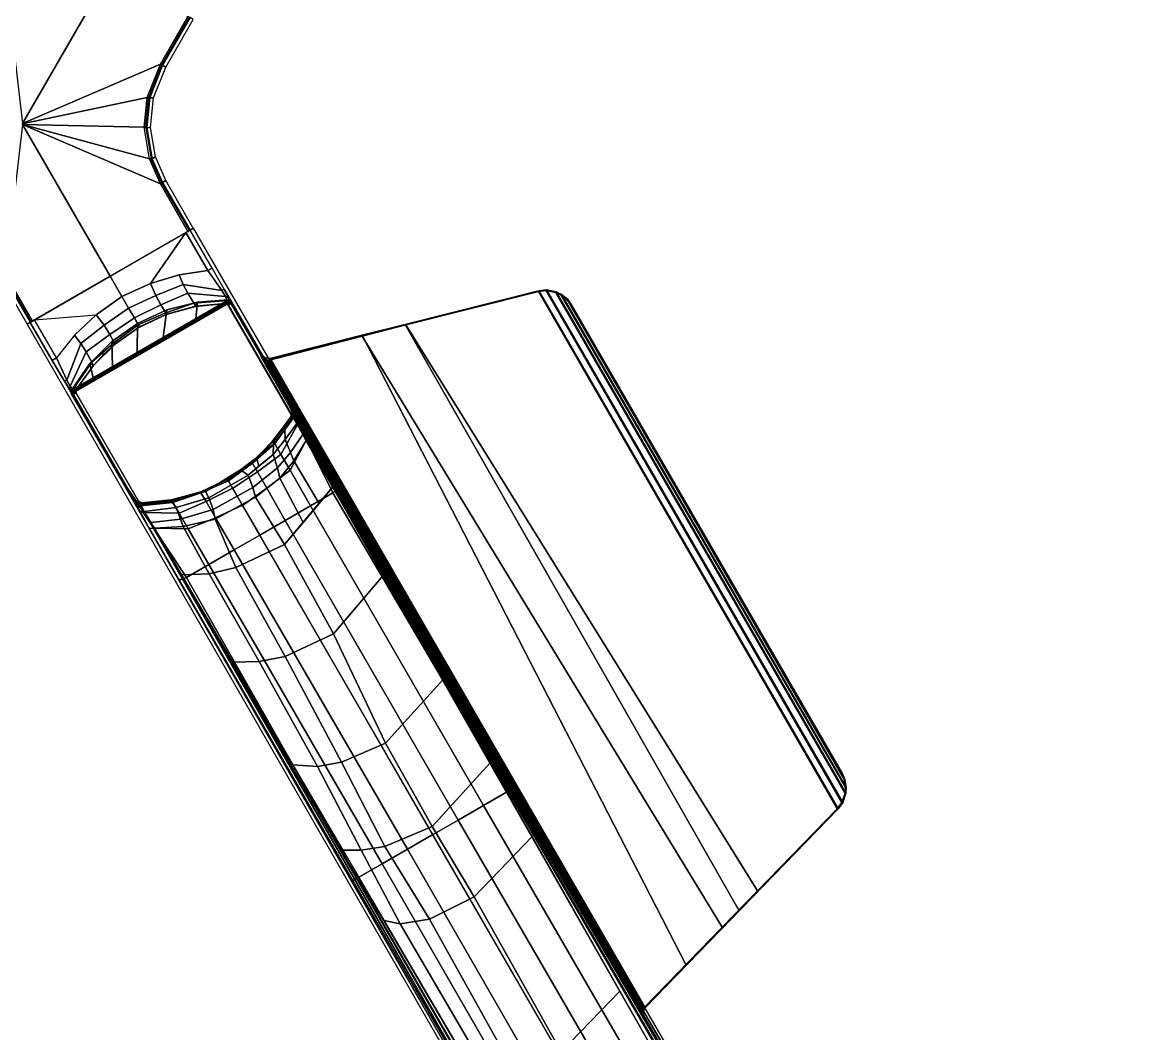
# Model space of a CAD drawing. Header units: feet. Extents: x 1888 to 2477, y 2252 to 2616.
# Drawn here: x 2186.4 to 2195.45, y 2323.09 to 2331.21 of the extents above; entities that cross this region are included whole.
import ezdxf

# ---------------------------------------------------------------- set-up
doc = ezdxf.new("R2010")
doc.units = ezdxf.units.FT
doc.layers.add('TABLE-BASE', color=6, linetype='Continuous')
doc.layers.add('TABLE-TOPVEN', color=6, linetype='Continuous')

# ---------------------------------------------------------------- blocks, each defined once
blk = doc.blocks.new('table')
at = {"layer": 'TABLE-BASE'}
for p, q in [((-3.7026, 9.5598, 25.958), (-3.699, 9.5501, 25.958)), ((-3.699, 9.5393, 25.958), (-3.7025, 9.5254, 25.958)), ((-3.699, 9.5501, 25.958), (-3.699, 9.5393, 25.958))]:
    blk.add_line(p, q, dxfattribs=at)
for points in [[(-5.9986, 12.0245, 4.0515), (-5.251, 13.3195, 4.0515), (-5.9133, 13.7019, 3.9329), (-6.1478, 13.2956, 3.9329)], [(-5.9986, 12.0245, 4.0515), (-4.8232, 12.5309, 3.9329), (-4.5886, 12.9371, 3.9329), (-5.251, 13.3195, 4.0515)], [(-4.8232, 12.5309, 3.9329), (-4.8121, 12.5243, 3.9238), (-4.5774, 12.9306, 3.9225), (-4.5886, 12.9371, 3.9329)], [(-4.8121, 12.5243, 3.9238), (-4.8052, 12.5201, 3.9054), (-4.5705, 12.9266, 3.9054), (-4.5774, 12.9306, 3.9225)], [(-4.8052, 12.5201, 3.9054), (-4.7775, 12.5041, 2.988), (-4.5428, 12.9106, 2.988), (-4.5705, 12.9266, 3.9054)], [(-4.9364, 12.2458, 3.9302), (-4.8233, 12.531, 3.9329), (-5.9986, 12.0245, 4.0515), (-6.001, 12.0205, 4.0515)], [(-4.9364, 12.2458, 3.9302), (-4.9218, 12.2421, 3.9212), (-4.8105, 12.5235, 3.9225), (-4.8233, 12.531, 3.9329)], [(-4.9218, 12.2421, 3.9212), (-4.9141, 12.2422, 3.9021), (-4.8053, 12.5203, 3.9054), (-4.8105, 12.5235, 3.9225)], [(-4.9141, 12.2422, 3.9021), (-4.8815, 12.2414, 2.988), (-4.7775, 12.5042, 2.988), (-4.8053, 12.5203, 3.9054)], [(-5.9986, 12.0164, 4.0515), (-4.9615, 11.9931, 3.9287), (-4.9364, 12.2458, 3.9302), (-6.001, 12.0205, 4.0515)], [(-4.9615, 11.9931, 3.9287), (-4.9472, 11.9881, 3.9114), (-4.9218, 12.2421, 3.9212), (-4.9364, 12.2458, 3.9302)], [(-4.9472, 11.9881, 3.9114), (-4.9383, 11.9862, 3.9006), (-4.9141, 12.2422, 3.9021), (-4.9218, 12.2421, 3.9212)], [(-4.9383, 11.9862, 3.9006), (-4.9065, 11.9885, 2.988), (-4.8815, 12.2414, 2.988), (-4.9141, 12.2422, 3.9021)], [(-5.9986, 12.0164, 4.0515), (-6.1478, 10.7453, 3.9329), (-5.9133, 10.339, 3.9329), (-5.251, 10.7214, 4.0515)], [(-5.9986, 12.0164, 4.0515), (-4.8231, 11.5102, 3.9329), (-4.9169, 11.7228, 3.9311), (-5.9986, 12.0164, 4.0515)], [(-4.9169, 11.7228, 3.9311), (-4.9169, 11.7228, 3.9311), (-4.9615, 11.9931, 3.9287), (-5.9986, 12.0164, 4.0515)], [(-5.9986, 12.0164, 4.0515), (-5.251, 10.7214, 4.0515), (-4.5886, 11.1038, 3.9329), (-4.8232, 11.51, 3.9329)], [(-4.9028, 11.7214, 3.9225), (-4.8932, 11.7216, 3.9033), (-4.9383, 11.9862, 3.9006), (-4.9472, 11.9881, 3.9114)], [(-4.8932, 11.7216, 3.9033), (-4.8653, 11.7396, 2.988), (-4.9065, 11.9885, 2.988), (-4.9383, 11.9862, 3.9006)], [(-4.8231, 11.5102, 3.9329), (-4.812, 11.5168, 3.9238), (-4.9028, 11.7214, 3.9225), (-4.9169, 11.7228, 3.9311)], [(-4.812, 11.5168, 3.9238), (-4.8051, 11.521, 3.9054), (-4.8932, 11.7216, 3.9033), (-4.9028, 11.7214, 3.9225)], [(-4.8051, 11.521, 3.9054), (-4.7774, 11.537, 2.988), (-4.8653, 11.7396, 2.988), (-4.8932, 11.7216, 3.9033)], [(-4.5758, 11.1112, 3.9225), (-4.5705, 11.1143, 3.9054), (-4.8052, 11.5208, 3.9054), (-4.8104, 11.5176, 3.9225)], [(-4.5705, 11.1143, 3.9054), (-4.5428, 11.1303, 2.988), (-4.7775, 11.5368, 2.988), (-4.8052, 11.5208, 3.9054)], [(-4.5886, 11.1038, 3.9329), (-4.5758, 11.1112, 3.9225), (-4.8104, 11.5176, 3.9225), (-4.8232, 11.51, 3.9329)], [(-5.9314, 10.3286, 3.9054), (-5.9592, 10.3125, 2.988), (-4.5428, 11.1303, 2.988), (-4.5705, 11.1143, 3.9054)], [(-5.9245, 10.3325, 3.9225), (-5.9314, 10.3286, 3.9054), (-4.5705, 11.1143, 3.9054), (-4.5758, 11.1112, 3.9225)], [(-5.9133, 10.339, 3.9329), (-5.9245, 10.3325, 3.9225), (-4.5758, 11.1112, 3.9225), (-4.5886, 11.1038, 3.9329)], [(-5.251, 10.7214, 4.0515), (-5.2661, 10.7127, 3.9329), (-4.5886, 11.1038, 3.9329), (-5.251, 10.7214, 4.0515)], [(-4.9068, 10.6594, 4.022), (-4.6067, 11.0934, 3.9392), (-5.251, 10.7214, 3.9326), (-5.1505, 10.5475, 4.0395)], [(-4.9068, 10.6594, 4.022), (-4.6642, 10.7337, 3.9902), (-4.4196, 10.7694, 3.9391), (-4.6067, 11.0934, 3.9392)], [(-4.4196, 10.7694, 3.9391), (-4.3817, 10.7912, 3.8821), (-4.5688, 11.1153, 3.8821), (-4.6067, 11.0934, 3.9392)], [(-4.2995, 10.5986, 3.999), (-4.4196, 10.7694, 3.9391), (-4.6642, 10.7337, 3.9902), (-4.6303, 10.6508, 4.0744)], [(-4.2806, 10.6114, 3.9476), (-4.3817, 10.7912, 3.8821), (-4.4196, 10.7694, 3.9391), (-4.2995, 10.5986, 3.999)], [(-6.1662, 10.7351, 3.9054), (-6.1939, 10.7191, 2.988), (-5.9592, 10.3125, 2.988), (-5.9314, 10.3286, 3.9054)], [(-6.1591, 10.7389, 3.9238), (-6.1662, 10.7351, 3.9054), (-5.9314, 10.3286, 3.9054), (-5.9245, 10.3325, 3.9225)], [(-6.1478, 10.7453, 3.9329), (-6.1591, 10.7389, 3.9238), (-5.9245, 10.3325, 3.9225), (-5.9133, 10.339, 3.9329)], [(-5.8144, 10.3961, 3.9506), (-5.9133, 10.339, 3.9329), (-5.2661, 10.7127, 3.9329), (-5.251, 10.7214, 4.0515)], [(-5.8952, 10.3495, 3.9392), (-5.3694, 10.3923, 4.022), (-5.1505, 10.5475, 4.0395), (-5.251, 10.7214, 3.9326)], [(-5.0939, 10.4494, 4.1169), (-4.8632, 10.5566, 4.1015), (-4.9068, 10.6594, 4.022), (-5.1505, 10.5475, 4.0395)], [(-4.6303, 10.6508, 4.0744), (-4.6642, 10.7337, 3.9902), (-4.9068, 10.6594, 4.022), (-4.8632, 10.5566, 4.1015)], [(-4.5889, 10.5768, 4.1825), (-4.6303, 10.6508, 4.0744), (-4.8632, 10.5566, 4.1015), (-4.8183, 10.4768, 4.2037)], [(-4.5375, 10.4907, 4.3203), (-4.5889, 10.5768, 4.1825), (-4.8183, 10.4768, 4.2037), (-4.7778, 10.4095, 4.3331)], [(-4.2683, 10.5476, 4.0852), (-4.2995, 10.5986, 3.999), (-4.6303, 10.6508, 4.0744), (-4.5889, 10.5768, 4.1825)], [(-4.254, 10.5147, 4.2437), (-4.2683, 10.5476, 4.0852), (-4.5889, 10.5768, 4.1825), (-4.5375, 10.4907, 4.3203)], [(-4.2414, 10.5344, 4.0784), (-4.2806, 10.6114, 3.9476), (-4.2995, 10.5986, 3.999), (-4.2683, 10.5476, 4.0852)], [(-4.2414, 10.5344, 4.0784), (-3.6441, 9.5023, 4.0428), (-3.5552, 9.3573, 3.9158), (-4.2806, 10.6114, 3.9476)], [(0.1119, 5.3098, 27.324), (0.9545, 6.1779, 27.324), (-1.5971, 10.5974, 27.324), (-2.7369, 10.3102, 27.324)], [(-2.7369, 10.3102, 27.324), (-1.5971, 10.5974, 27.324), (-1.5997, 10.5914, 27.0268), (-2.7291, 10.3068, 27.0268)], [(-1.5997, 10.5914, 27.0268), (0.948, 6.1787, 27.0268), (0.2691, 5.4796, 27.0137), (-2.7291, 10.3068, 27.0268)], [(-1.5971, 10.5974, 27.324), (-1.5307, 10.6049, 27.324), (-1.5332, 10.599, 27.0268), (-1.5997, 10.5914, 27.0268)], [(-1.5997, 10.5914, 27.0268), (-1.5332, 10.599, 27.0268), (0.9877, 6.2325, 27.0268), (0.948, 6.1787, 27.0268)], [(0.9942, 6.2317, 27.324), (-1.5307, 10.6049, 27.324), (-1.5971, 10.5974, 27.324), (0.9545, 6.1779, 27.324)], [(-1.5307, 10.6049, 27.324), (-1.448, 10.589, 27.324), (-1.4505, 10.583, 27.0268), (-1.5332, 10.599, 27.0268)], [(-1.4505, 10.583, 27.0268), (1.0153, 6.3121, 27.0268), (0.9877, 6.2325, 27.0268), (-1.5332, 10.599, 27.0268)], [(0.9942, 6.2317, 27.324), (1.0217, 6.3113, 27.324), (-1.448, 10.589, 27.324), (-1.5307, 10.6049, 27.324)], [(-1.448, 10.589, 27.324), (-1.4028, 10.5665, 27.324), (-1.4053, 10.5605, 27.0268), (-1.4505, 10.583, 27.0268)], [(-1.4505, 10.583, 27.0268), (-1.4053, 10.5605, 27.0268), (1.0184, 6.3625, 27.0268), (1.0153, 6.3121, 27.0268)], [(1.0249, 6.3617, 27.324), (-1.4028, 10.5665, 27.324), (-1.448, 10.589, 27.324), (1.0217, 6.3113, 27.324)], [(-1.4028, 10.5665, 27.324), (-1.3506, 10.5227, 27.324), (-1.3532, 10.5167, 27.0268), (-1.4053, 10.5605, 27.0268)], [(-1.3532, 10.5167, 27.0268), (1.0065, 6.4296, 27.0268), (1.0184, 6.3625, 27.0268), (-1.4053, 10.5605, 27.0268)], [(1.0249, 6.3617, 27.324), (1.013, 6.4288, 27.324), (-1.3506, 10.5227, 27.324), (-1.4028, 10.5665, 27.324)], [(-5.5837, 9.7359, 27.3241), (-4.2328, 10.5158, 27.324), (-4.2456, 10.5189, 27.324), (-5.58, 9.7485, 27.324)], [(-5.5829, 9.7265, 27.3241), (-4.2252, 10.5104, 27.324), (-4.2328, 10.5158, 27.324), (-5.5837, 9.7359, 27.3241)], [(-4.2201, 10.5039, 27.324), (-4.2252, 10.5104, 27.324), (-5.5829, 9.7265, 27.3241), (-5.5798, 9.7189, 27.3241)], [(-0.1795, 3.5053, 27.324), (-4.2201, 10.5039, 27.3241), (-5.5798, 9.7189, 27.3241), (-1.5391, 2.7203, 27.324)], [(-5.1505, 10.5475, 4.0395), (-5.3694, 10.3923, 4.022), (-5.3021, 10.3032, 4.1015), (-5.0939, 10.4494, 4.1169)], [(-5.0452, 10.3651, 4.2161), (-4.8183, 10.4768, 4.2037), (-4.8632, 10.5566, 4.1015), (-5.0939, 10.4494, 4.1169)], [(-5.0123, 10.308, 4.3405), (-4.7778, 10.4095, 4.3331), (-4.8183, 10.4768, 4.2037), (-5.0452, 10.3651, 4.2161)], [(-4.5055, 10.5004, 27.324), (-4.7686, 10.4335, 27.324), (-4.7995, 10.1991, 27.324), (-4.5207, 10.3601, 27.324)], [(-4.5206, 10.4645, 4.988), (-4.5375, 10.4907, 4.3203), (-4.7778, 10.4095, 4.3331), (-4.7673, 10.3975, 4.988)], [(-4.5055, 10.5004, 27.324), (-4.525, 10.4637, 25.294), (-4.7741, 10.3949, 25.294), (-4.7686, 10.4335, 27.324)], [(-4.525, 10.4637, 25.294), (-4.5203, 10.4647, 4.988), (-4.7669, 10.3977, 4.988), (-4.7741, 10.3949, 25.294)], [(-4.2694, 10.4887, 4.988), (-4.254, 10.5147, 4.2437), (-4.5375, 10.4907, 4.3203), (-4.5206, 10.4645, 4.988)], [(-4.2456, 10.5189, 27.324), (-4.2694, 10.4887, 25.294), (-4.525, 10.4637, 25.294), (-4.5055, 10.5004, 27.324)], [(-4.2694, 10.4887, 25.294), (-4.269, 10.4889, 4.988), (-4.5203, 10.4647, 4.988), (-4.525, 10.4637, 25.294)], [(-4.2456, 10.5189, 27.324), (-4.5055, 10.5004, 27.324), (-4.5207, 10.3601, 27.324), (-4.2456, 10.5189, 27.324)], [(-4.2328, 10.5158, 27.324), (-4.2592, 10.487, 25.294), (-4.2694, 10.4887, 25.294), (-4.2456, 10.5189, 27.324)], [(-4.2431, 10.4737, 4.988), (-4.228, 10.4997, 4.2437), (-4.254, 10.5147, 4.2437), (-4.2694, 10.4887, 4.988)], [(-4.2694, 10.4887, 25.294), (-4.2592, 10.487, 25.294), (-4.2538, 10.485, 4.988), (-4.269, 10.4889, 4.988)], [(-4.254, 10.5147, 4.2437), (-4.228, 10.4997, 4.2437), (-4.2414, 10.5344, 4.0784), (-4.2683, 10.5476, 4.0852)], [(-4.2252, 10.5104, 27.324), (-4.246, 10.4778, 25.294), (-4.2592, 10.487, 25.294), (-4.2328, 10.5158, 27.324)], [(-4.2592, 10.487, 25.294), (-4.246, 10.4778, 25.294), (-4.2458, 10.4784, 4.988), (-4.2538, 10.485, 4.988)], [(-4.2458, 10.4784, 4.988), (-3.709, 9.5488, 4.988), (-3.7071, 9.5382, 4.988), (-4.2538, 10.485, 4.988)], [(-4.2201, 10.5039, 27.324), (-4.2431, 10.4737, 25.294), (-4.246, 10.4778, 25.294), (-4.2252, 10.5104, 27.324)], [(-4.246, 10.4778, 25.294), (-4.2431, 10.4737, 25.294), (-4.2427, 10.4739, 4.988), (-4.2458, 10.4784, 4.988)], [(-3.709, 9.5488, 4.988), (-4.2458, 10.4784, 4.988), (-4.2427, 10.4739, 4.988), (-3.7111, 9.5532, 4.988)], [(-4.2431, 10.4737, 4.988), (-3.7115, 9.5531, 4.988), (-3.6814, 9.553, 4.2437), (-4.228, 10.4997, 4.2437)], [(-4.2431, 10.4737, 25.294), (-3.7115, 9.5529, 25.294), (-3.7111, 9.5532, 4.988), (-4.2427, 10.4739, 4.988)], [(-3.6814, 9.553, 4.2437), (-3.6441, 9.5023, 4.0428), (-4.2414, 10.5344, 4.0784), (-4.228, 10.4997, 4.2437)], [(-1.3506, 10.5227, 27.324), (-1.3196, 10.48, 27.324), (-1.3221, 10.474, 27.0268), (-1.3532, 10.5167, 27.0268)], [(-1.3532, 10.5167, 27.0268), (-1.3221, 10.474, 27.0268), (0.9851, 6.4778, 27.0268), (1.0065, 6.4296, 27.0268)], [(0.9916, 6.477, 27.324), (-1.3196, 10.48, 27.324), (-1.3506, 10.5227, 27.324), (1.013, 6.4288, 27.324)], [(-1.3196, 10.48, 27.324), (0.9916, 6.477, 27.324), (0.9851, 6.4778, 27.0268), (-1.3221, 10.474, 27.0268)], [(-5.8952, 10.3495, 3.9392), (-5.3694, 10.3923, 4.022), (-5.555, 10.2194, 3.9902), (-5.7082, 10.0254, 3.9391)], [(-5.3021, 10.3032, 4.1015), (-5.3694, 10.3923, 4.022), (-5.555, 10.2194, 3.9902), (-5.5001, 10.1486, 4.0744)], [(-5.0939, 10.4494, 4.1169), (-5.3021, 10.3032, 4.1015), (-5.2555, 10.2244, 4.2037), (-5.0452, 10.3651, 4.2161)], [(-4.7686, 10.4335, 27.324), (-5.0183, 10.3187, 27.324), (-5.0204, 10.0716, 27.324), (-4.7995, 10.1991, 27.324)], [(-4.7686, 10.4335, 27.324), (-4.7741, 10.3949, 25.294), (-5.0017, 10.2879, 25.294), (-5.0183, 10.3187, 27.324)], [(-5.0009, 10.2883, 4.988), (-4.7673, 10.3975, 4.988), (-4.7778, 10.4095, 4.3331), (-5.0123, 10.308, 4.3405)], [(-4.7669, 10.3977, 4.988), (-5.0006, 10.2885, 4.988), (-5.0017, 10.2879, 25.294), (-4.7741, 10.3949, 25.294)], [(-5.8952, 10.3495, 3.9392), (-5.9331, 10.3276, 3.8821), (-5.746, 10.0035, 3.8821), (-5.7082, 10.0254, 3.9391)], [(-5.2555, 10.2244, 4.2037), (-5.3021, 10.3032, 4.1015), (-5.5001, 10.1486, 4.0744), (-5.4568, 10.0757, 4.1825)], [(-5.0452, 10.3651, 4.2161), (-5.2555, 10.2244, 4.2037), (-5.2174, 10.1557, 4.3331), (-5.0123, 10.308, 4.3405)], [(-5.0183, 10.3187, 27.324), (-5.2366, 10.1655, 27.324), (-5.2308, 9.9501, 27.324), (-5.0204, 10.0716, 27.324)], [(-5.0183, 10.3187, 27.324), (-5.0017, 10.2879, 25.294), (-5.217, 10.137, 25.294), (-5.2366, 10.1655, 27.324)], [(-5.0123, 10.308, 4.3405), (-5.2174, 10.1557, 4.3331), (-5.2123, 10.1405, 4.988), (-5.0009, 10.2883, 4.988)], [(-5.2068, 10.1451, 25.294), (-5.0002, 10.2887, 25.294), (-5.0006, 10.2885, 4.988), (-5.2119, 10.1407, 4.988)], [(-3.1033, 10.2178, 27.324), (-2.7369, 10.3102, 27.324), (-2.7291, 10.3068, 27.0268), (-3.1034, 10.2112, 26.9551)], [(-2.7291, 10.3068, 27.0268), (0.2691, 5.4796, 27.0137), (-0.0334, 5.1681, 27.0079), (-3.1034, 10.2112, 26.9551)], [(-0.34, 4.8443, 27.324), (0.1119, 5.3098, 27.324), (-2.7369, 10.3102, 27.324), (-3.1033, 10.2178, 27.324)], [(-5.5001, 10.1486, 4.0744), (-5.555, 10.2194, 3.9902), (-5.7082, 10.0254, 3.9391), (-5.6204, 9.8361, 3.999)], [(-5.2174, 10.1557, 4.3331), (-5.2555, 10.2244, 4.2037), (-5.4568, 10.0757, 4.1825), (-5.4079, 9.9882, 4.3203)], [(-3.8883, 10.02, 27.324), (-3.1033, 10.2178, 27.324), (-3.1034, 10.2112, 26.9551), (-3.8942, 10.006, 26.6301)], [(-3.1034, 10.2112, 26.9551), (-0.0334, 5.1681, 27.0079), (-0.6983, 4.4833, 26.9951), (-3.8942, 10.006, 26.6301)], [(-0.6912, 4.4824, 27.324), (-0.34, 4.8443, 27.324), (-3.1033, 10.2178, 27.324), (-3.8883, 10.02, 27.324)], [(-5.4568, 10.0757, 4.1825), (-5.5001, 10.1486, 4.0744), (-5.6204, 9.8361, 3.999), (-5.5918, 9.7835, 4.0852)], [(-5.2366, 10.1655, 27.324), (-5.4236, 9.977, 27.324), (-5.3956, 9.8549, 27.324), (-5.2308, 9.9501, 27.324)], [(-5.2123, 10.1405, 4.988), (-5.2174, 10.1557, 4.3331), (-5.4079, 9.9882, 4.3203), (-5.3937, 9.9605, 4.988)], [(-5.2068, 10.1451, 25.294), (-5.2119, 10.1407, 4.988), (-5.3933, 9.9607, 4.988), (-5.3909, 9.9638, 25.294)], [(-5.2366, 10.1655, 27.324), (-5.217, 10.137, 25.294), (-5.3057, 10.0562, 25.294), (-5.3391, 10.0622, 27.324)], [(-5.6204, 9.8361, 3.999), (-5.7082, 10.0254, 3.9391), (-5.746, 10.0035, 3.8821), (-5.6409, 9.8261, 3.9476)], [(-5.4079, 9.9882, 4.3203), (-5.4568, 10.0757, 4.1825), (-5.5918, 9.7835, 4.0852), (-5.5704, 9.7546, 4.2437)], [(-5.3937, 9.9605, 4.988), (-5.4079, 9.9882, 4.3203), (-5.5704, 9.7546, 4.2437), (-5.5402, 9.755, 4.988)], [(-5.3391, 10.0622, 27.324), (-5.3057, 10.0562, 25.294), (-5.3947, 9.9603, 25.294), (-5.4236, 9.977, 27.324)], [(-3.9305, 10.0242, 27.324), (-3.9364, 10.0102, 26.6301), (-3.9636, 10.0354, 26.6301), (-3.9577, 10.0493, 27.324)], [(-3.9623, 10.0323, 26.6077), (-3.9636, 10.0354, 26.6301), (-3.9444, 10.0033, 26.6012), (-3.9499, 10.0096, 26.5697)], [(-3.9221, 9.9731, 26.5817), (-3.9251, 9.9708, 26.5718), (-3.9636, 10.0354, 26.6301), (-3.9364, 10.0102, 26.6301)], [(-3.9305, 10.0242, 27.324), (-3.9577, 10.0493, 27.324), (-0.7004, 4.4077, 27.324), (-0.7082, 4.4479, 27.324)], [(-3.9251, 9.9708, 26.5718), (-3.9267, 9.9688, 26.5559), (-3.9499, 10.0096, 26.5697), (-3.9444, 10.0033, 26.6012)], [(-3.9364, 10.0102, 26.6301), (-3.9305, 10.0242, 27.324), (-3.8883, 10.02, 27.324), (-3.8942, 10.006, 26.6301)], [(-3.9221, 9.9731, 26.5817), (-3.9364, 10.0102, 26.6301), (-3.9177, 9.9763, 26.5909)], [(-3.9177, 9.9763, 26.5909), (-3.9364, 10.0102, 26.6301), (-3.9101, 9.9814, 26.6011)], [(-3.9101, 9.9814, 26.6011), (-3.9364, 10.0102, 26.6301), (-3.8947, 9.9911, 26.6125)], [(-3.8866, 9.9959, 26.6155), (-3.8947, 9.9911, 26.6125), (-3.9364, 10.0102, 26.6301), (-3.8942, 10.006, 26.6301)], [(-3.8883, 10.02, 27.324), (-3.9305, 10.0242, 27.324), (-0.7082, 4.4479, 27.324), (-0.6912, 4.4824, 27.324)], [(-3.9101, 9.9814, 26.6011), (-3.8999, 9.9878, 26.6096), (-0.7195, 4.4919, 26.9732), (-0.7297, 4.4855, 26.9647)], [(-3.8999, 9.9878, 26.6096), (-3.8947, 9.9911, 26.6125), (-0.7143, 4.4952, 26.9761), (-0.7195, 4.4919, 26.9732)], [(-3.8947, 9.9911, 26.6125), (-3.8866, 9.9959, 26.6155), (-0.7062, 4.5, 26.9791), (-0.7143, 4.4952, 26.9761)], [(-3.8866, 9.9959, 26.6155), (-3.8942, 10.006, 26.6301), (-0.6983, 4.4833, 26.9951), (-0.7062, 4.5, 26.9791)], [(-5.3956, 9.8549, 27.324), (-5.4236, 9.977, 27.324), (-5.58, 9.7485, 27.324), (-5.3956, 9.8549, 27.324)], [(-5.4236, 9.977, 27.324), (-5.3947, 9.9603, 25.294), (-5.5419, 9.754, 25.294), (-5.58, 9.7485, 27.324)], [(-5.3909, 9.9638, 25.294), (-5.3933, 9.9607, 4.988), (-5.5399, 9.7552, 4.988), (-5.5403, 9.7549, 25.294)], [(-3.9267, 9.9688, 26.5559), (-3.9251, 9.9708, 26.5718), (-0.7447, 4.4749, 26.9354), (-0.7463, 4.4729, 26.9194)], [(-3.9251, 9.9708, 26.5718), (-3.9221, 9.9731, 26.5817), (-0.7417, 4.4773, 26.9452), (-0.7447, 4.4749, 26.9354)], [(-3.9221, 9.9731, 26.5817), (-3.9177, 9.9763, 26.5909), (-0.7373, 4.4804, 26.9544), (-0.7417, 4.4773, 26.9452)], [(-3.9177, 9.9763, 26.5909), (-3.9101, 9.9814, 26.6011), (-0.7297, 4.4855, 26.9647), (-0.7373, 4.4804, 26.9544)], [(-5.5918, 9.7835, 4.0852), (-5.6204, 9.8361, 3.999), (-5.6409, 9.8261, 3.9476), (-5.5938, 9.7536, 4.0784)], [(-5.6409, 9.8261, 3.9476), (-4.9175, 8.5708, 3.9158), (-4.9987, 8.7203, 4.0428), (-5.5938, 9.7536, 4.0784)], [(-0.1914, 3.5149, 27.008), (-3.6412, 9.4441, 26.5054), (-3.8091, 9.792, 27.324), (-0.1795, 3.5053, 27.324)], [(-5.5918, 9.7835, 4.0852), (-5.5938, 9.7536, 4.0784), (-5.5704, 9.7246, 4.2437), (-5.5704, 9.7546, 4.2437)], [(-5.5704, 9.7246, 4.2437), (-5.5938, 9.7536, 4.0784), (-4.9987, 8.7203, 4.0428), (-5.0239, 8.778, 4.2437)], [(-5.58, 9.7485, 27.324), (-5.5419, 9.754, 25.294), (-5.5457, 9.7438, 25.294), (-5.5837, 9.7359, 27.3241)], [(-5.5837, 9.7359, 27.3241), (-5.5457, 9.7438, 25.294), (-5.5457, 9.7337, 25.294), (-5.5829, 9.7265, 27.3241)], [(-5.5829, 9.7265, 27.3241), (-5.5457, 9.7337, 25.294), (-5.5421, 9.7237, 25.294), (-5.5798, 9.7189, 27.3241)], [(-5.5402, 9.755, 4.988), (-5.5704, 9.7546, 4.2437), (-5.5704, 9.7246, 4.2437), (-5.5404, 9.7247, 4.988)], [(-5.5704, 9.7246, 4.2437), (-5.0239, 8.778, 4.2437), (-5.0088, 8.8039, 4.988), (-5.5404, 9.7247, 4.988)], [(-5.5399, 9.7552, 4.988), (-5.5441, 9.74, 4.988), (-5.544, 9.7452, 25.294), (-5.5403, 9.7549, 25.294)], [(-5.5441, 9.74, 4.988), (-5.5424, 9.7298, 4.988), (-5.5426, 9.7292, 25.294), (-5.544, 9.7452, 25.294)], [(-5.5424, 9.7298, 4.988), (-5.5401, 9.7249, 4.988), (-5.5405, 9.7246, 25.294), (-5.5426, 9.7292, 25.294)], [(-5.5401, 9.7249, 4.988), (-5.0085, 8.8041, 4.988), (-5.0089, 8.8039, 25.294), (-5.5405, 9.7246, 25.294)], [(-3.7025, 9.5254, 25.958), (-3.8554, 9.3181, 25.8546), (-3.8693, 9.3122, 25.5989), (-3.7066, 9.5242, 25.663)], [(-3.7066, 9.5242, 25.663), (-3.8693, 9.3122, 25.5989), (-3.8611, 9.3138, 25.294), (-3.7117, 9.5226, 25.294)], [(-3.8611, 9.3138, 25.294), (-3.8578, 9.3174, 4.988), (-3.7112, 9.5229, 4.988), (-3.7117, 9.5226, 25.294)], [(-3.8582, 9.3172, 4.988), (-3.8463, 9.2952, 4.3893), (-3.6815, 9.523, 4.2437), (-3.7116, 9.5227, 4.988)], [(-3.8463, 9.2952, 4.3893), (-3.7951, 9.2019, 4.1825), (-3.646, 9.4701, 4.064), (-3.6815, 9.523, 4.2437)], [(-3.763, 9.413, 25.9935), (-3.7489, 9.4534, 25.9238), (-3.7025, 9.5254, 25.958), (-3.6922, 9.5165, 26.0484)], [(-3.758, 9.3283, 26.0737), (-3.763, 9.413, 25.9935), (-3.6922, 9.5165, 26.0484), (-3.6591, 9.4644, 26.1465)], [(-3.7025, 9.5254, 25.958), (-3.7117, 9.5226, 25.294), (-3.708, 9.5325, 25.294), (-3.699, 9.5393, 25.958)], [(-3.7117, 9.5226, 25.294), (-3.7112, 9.5229, 4.988), (-3.7071, 9.5382, 4.988), (-3.708, 9.5325, 25.294)], [(-3.7116, 9.5227, 4.988), (-3.6815, 9.523, 4.2437), (-3.6814, 9.553, 4.2437), (-3.7115, 9.5531, 4.988)], [(-3.699, 9.5501, 25.958), (-3.7079, 9.5432, 25.294), (-3.7115, 9.5529, 25.294), (-3.7026, 9.5598, 25.958)], [(-3.7079, 9.5432, 25.294), (-3.709, 9.5488, 4.988), (-3.7111, 9.5532, 4.988), (-3.7115, 9.5529, 25.294)], [(-3.708, 9.5325, 25.294), (-3.7071, 9.5382, 4.988), (-3.709, 9.5488, 4.988), (-3.7079, 9.5432, 25.294)], [(-3.699, 9.5393, 25.958), (-3.708, 9.5325, 25.294), (-3.7079, 9.5432, 25.294), (-3.699, 9.5501, 25.958)], [(-3.6922, 9.5165, 26.0482), (-3.699, 9.5501, 25.958), (-3.7026, 9.5598, 25.958)], [(-3.6922, 9.5165, 26.0484), (-3.7025, 9.5254, 25.958), (-3.699, 9.5393, 25.958), (-3.6922, 9.5165, 26.0482)], [(-3.699, 9.5393, 25.958), (-3.699, 9.5393, 25.958), (-3.699, 9.5501, 25.958), (-3.6922, 9.5165, 26.0482)], [(-3.6814, 9.553, 4.2437), (-3.6815, 9.523, 4.2437), (-3.646, 9.4701, 4.064), (-3.6441, 9.5023, 4.0428)], [(-3.8624, 9.201, 26.0156), (-3.8598, 9.2879, 25.9335), (-3.763, 9.413, 25.9935), (-3.758, 9.3283, 26.0737)], [(-3.8598, 9.2879, 25.9335), (-3.8554, 9.3181, 25.8546), (-3.7489, 9.4534, 25.9238), (-3.763, 9.413, 25.9935)], [(-3.7951, 9.2019, 4.1825), (-3.7168, 9.0685, 4.0511), (-3.5761, 9.3263, 3.9669), (-3.646, 9.4701, 4.064)], [(-3.7135, 9.2184, 26.1244), (-3.758, 9.3283, 26.0737), (-3.6591, 9.4644, 26.1465), (-3.6075, 9.3704, 26.2035)], [(-3.646, 9.4701, 4.064), (-3.5761, 9.3263, 3.9669), (-3.5552, 9.3573, 3.9158), (-3.6441, 9.5023, 4.0428)], [(-0.4957, 4.0374, 26.8751), (-3.5915, 9.341, 26.2628), (-3.6412, 9.4441, 26.5054), (-0.5119, 4.0658, 26.9613)], [(-4.0452, 9.1324, 25.294), (-4.0392, 9.1373, 4.988), (-3.8578, 9.3174, 4.988), (-3.8611, 9.3138, 25.294)], [(-3.8693, 9.3122, 25.5989), (-4.0354, 9.1403, 25.5616), (-4.0452, 9.1324, 25.294), (-3.8611, 9.3138, 25.294)], [(-4.0396, 9.1371, 4.988), (-4.0367, 9.1277, 4.4021), (-3.8463, 9.2952, 4.3893), (-3.8582, 9.3172, 4.988)], [(-3.8554, 9.3181, 25.8546), (-4.0007, 9.168, 25.7974), (-4.0354, 9.1403, 25.5616), (-3.8693, 9.3122, 25.5989)], [(-4.0039, 9.1735, 25.9066), (-4.0007, 9.168, 25.7974), (-3.8554, 9.3181, 25.8546), (-3.8598, 9.2879, 25.9335)], [(-3.8244, 9.0874, 26.0666), (-3.8624, 9.201, 26.0156), (-3.758, 9.3283, 26.0737), (-3.7135, 9.2184, 26.1244)], [(-3.7168, 9.0685, 4.0511), (-3.5425, 8.7633, 3.952), (-3.3524, 8.8731, 3.8694), (-3.5761, 9.3263, 3.9669)], [(-3.7135, 9.2184, 26.1244), (-3.6075, 9.3704, 26.2035), (-3.5812, 9.3196, 26.2126), (-3.6849, 9.1468, 26.1429)], [(-3.6849, 9.1468, 26.1429), (-3.5812, 9.3196, 26.2126), (-3.3547, 8.9219, 26.2562), (-3.4695, 8.7837, 26.2126)], [(-0.4957, 4.0374, 26.8751), (-0.5135, 4.0205, 26.8191), (-3.586, 9.3296, 26.2362), (-3.5915, 9.341, 26.2628)], [(-0.5499, 3.997, 26.7966), (-3.5812, 9.3196, 26.2126), (-3.586, 9.3296, 26.2362), (-0.5135, 4.0205, 26.8191)], [(-3.5552, 9.3573, 3.9158), (-3.5761, 9.3263, 3.9669), (-3.3524, 8.8731, 3.8694), (-3.2972, 8.919, 3.7936)], [(-4.0367, 9.1277, 4.4021), (-3.9963, 9.0532, 4.2037), (-3.7951, 9.2019, 4.1825), (-3.8463, 9.2952, 4.3893)], [(-3.9831, 9.1012, 25.9897), (-4.0039, 9.1735, 25.9066), (-3.8598, 9.2879, 25.9335), (-3.8624, 9.201, 26.0156)], [(-3.8244, 9.0874, 26.0666), (-3.7135, 9.2184, 26.1244), (-3.6849, 9.1468, 26.1429), (-3.8037, 9.0002, 26.095)], [(-4.0354, 9.1403, 25.5616), (-4.218, 9.0153, 25.5553), (-4.2517, 8.9888, 25.294), (-4.0452, 9.1324, 25.294)], [(-4.2506, 8.9895, 4.988), (-4.0392, 9.1373, 4.988), (-4.0452, 9.1324, 25.294), (-4.2517, 8.9888, 25.294)], [(-4.2428, 8.9748, 4.4094), (-4.0367, 9.1277, 4.4021), (-4.0396, 9.1371, 4.988), (-4.2509, 8.9893, 4.988)], [(-4.2081, 8.9117, 4.2161), (-3.9963, 9.0532, 4.2037), (-4.0367, 9.1277, 4.4021), (-4.2428, 8.9748, 4.4094)], [(-4.0007, 9.168, 25.7974), (-4.1704, 9.0427, 25.774), (-4.218, 9.0153, 25.5553), (-4.0354, 9.1403, 25.5616)], [(-4.14, 9.0714, 25.8863), (-4.1704, 9.0427, 25.774), (-4.0007, 9.168, 25.7974), (-4.0039, 9.1735, 25.9066)], [(-4.0758, 9.0244, 25.9697), (-4.14, 9.0714, 25.8863), (-4.0039, 9.1735, 25.9066), (-3.9831, 9.1012, 25.9897)], [(-4.034, 8.9197, 26.0265), (-4.0758, 9.0244, 25.9697), (-3.8624, 9.201, 26.0156), (-3.8244, 9.0874, 26.0666)], [(-3.9963, 9.0532, 4.2037), (-3.9148, 8.9139, 4.0783), (-3.7168, 9.0685, 4.0511), (-3.7951, 9.2019, 4.1825)], [(-3.6849, 9.1468, 26.1429), (-3.4695, 8.7837, 26.2126), (-3.6061, 8.6218, 26.1615), (-3.8037, 9.0002, 26.095)], [(-4.4391, 8.8843, 25.874), (-4.4595, 8.8811, 25.7785), (-4.1704, 9.0427, 25.774), (-4.14, 9.0714, 25.8863)], [(-4.4103, 8.8318, 25.9702), (-4.4391, 8.8843, 25.874), (-4.14, 9.0714, 25.8863), (-4.0758, 9.0244, 25.9697)], [(-4.3725, 8.7308, 26.0322), (-4.4103, 8.8318, 25.9702), (-4.0758, 9.0244, 25.9697), (-4.034, 8.9197, 26.0265)], [(-4.3341, 8.9512, 25.7765), (-4.385, 8.9236, 25.5655), (-4.218, 9.0153, 25.5553), (-4.1704, 9.0427, 25.774)], [(-4.1239, 8.7671, 4.0936), (-3.9148, 8.9139, 4.0783), (-3.9963, 9.0532, 4.2037), (-4.2081, 8.9117, 4.2161)], [(-4.034, 8.9197, 26.0265), (-3.8244, 9.0874, 26.0666), (-3.8037, 9.0002, 26.095), (-4.0121, 8.8368, 26.0686)], [(-3.9148, 8.9139, 4.0783), (-3.7591, 8.6383, 3.9886), (-3.5425, 8.7633, 3.952), (-3.7168, 9.0685, 4.0511)], [(-4.9514, 8.6877, 26.5054), (-1.5415, 2.7354, 27.008), (-1.5391, 2.7203, 27.324), (-5.1688, 9.007, 27.324)], [(-4.3341, 8.9512, 25.7765), (-4.4595, 8.8811, 25.7785), (-4.5051, 8.8697, 25.5772), (-4.385, 8.9236, 25.5655)], [(-4.385, 8.9236, 25.5655), (-4.49, 8.8778, 25.294), (-4.2517, 8.9888, 25.294), (-4.218, 9.0153, 25.5553)], [(-4.2509, 8.9893, 4.988), (-4.4846, 8.8802, 4.988), (-4.4779, 8.873, 4.4021), (-4.2425, 8.9751, 4.4094)], [(-4.2502, 8.9897, 25.294), (-4.4779, 8.8826, 25.294), (-4.4842, 8.8804, 4.988), (-4.2506, 8.9895, 4.988)], [(-4.2425, 8.9751, 4.4094), (-4.4779, 8.873, 4.4021), (-4.4336, 8.8008, 4.2037), (-4.2051, 8.9134, 4.2161)], [(-4.0121, 8.8368, 26.0686), (-3.8037, 9.0002, 26.095), (-3.6061, 8.6218, 26.1615), (-3.7642, 8.4343, 26.1023)], [(-4.7278, 8.803, 25.9478), (-4.7353, 8.8078, 25.8526), (-4.4595, 8.8811, 25.7785), (-4.4391, 8.8843, 25.874)], [(-4.4595, 8.8811, 25.7785), (-4.7353, 8.8078, 25.8526), (-4.7011, 8.8125, 25.6061), (-4.5051, 8.8697, 25.5772)], [(-4.5051, 8.8697, 25.5772), (-4.7011, 8.8125, 25.6061), (-4.7319, 8.8123, 25.294), (-4.6044, 8.8414, 25.294)], [(-4.7312, 8.8131, 4.988), (-4.7181, 8.7918, 4.3893), (-4.4779, 8.873, 4.4021), (-4.4846, 8.8802, 4.988)], [(-4.727, 8.8139, 25.294), (-4.7309, 8.8133, 4.988), (-4.4842, 8.8804, 4.988), (-4.4779, 8.8826, 25.294)], [(-4.6886, 8.748, 26.0365), (-4.7278, 8.803, 25.9478), (-4.4391, 8.8843, 25.874), (-4.4103, 8.8318, 25.9702)], [(-4.7181, 8.7918, 4.3893), (-4.663, 8.7008, 4.1825), (-4.4336, 8.8008, 4.2037), (-4.4779, 8.873, 4.4021)], [(-4.385, 8.9236, 25.5655), (-4.5051, 8.8697, 25.5772), (-4.6044, 8.8414, 25.294), (-4.49, 8.8778, 25.294)], [(-4.2051, 8.9134, 4.2161), (-4.4336, 8.8008, 4.2037), (-4.3537, 8.6605, 4.0783), (-4.122, 8.7682, 4.0936)], [(-4.3725, 8.7308, 26.0322), (-4.034, 8.9197, 26.0265), (-4.0121, 8.8368, 26.0686), (-4.3557, 8.6504, 26.0759)], [(-4.0121, 8.8368, 26.0686), (-3.7642, 8.4343, 26.1023), (-4.1812, 8.2358, 26.1281), (-4.3557, 8.6504, 26.0759)], [(-3.9761, 8.513, 4.0097), (-3.7591, 8.6383, 3.9886), (-3.9148, 8.9139, 4.0783), (-4.1239, 8.7671, 4.0936)], [(-3.3547, 8.9219, 26.2562), (-2.9235, 8.1694, 26.3381), (-3.3478, 7.6724, 26.1831), (-3.7642, 8.4343, 26.1023)], [(-3.5425, 8.7633, 3.952), (-2.0683, 6.2081, 3.6824), (-1.8577, 6.3297, 3.6431), (-3.3524, 8.8731, 3.8694)], [(-3.3524, 8.8731, 3.8694), (-1.8577, 6.3297, 3.6431), (-1.8114, 6.3608, 3.5733), (-3.2972, 8.919, 3.7936)], [(-5.0088, 8.8039, 4.988), (-5.0239, 8.778, 4.2437), (-4.9979, 8.763, 4.2437), (-4.9825, 8.7889, 4.988)], [(-4.9987, 8.7203, 4.0428), (-4.9698, 8.7058, 4.064), (-4.9979, 8.763, 4.2437), (-5.0239, 8.778, 4.2437)], [(-5.0209, 8.7986, 25.958), (-5.0105, 8.8029, 25.294), (-5.0037, 8.7949, 25.294), (-5.0141, 8.7906, 25.958)], [(-5.0049, 8.7854, 25.958), (-5.0209, 8.7986, 25.958), (-5.0141, 8.7906, 25.958), (-5.0049, 8.7854, 25.958)], [(-5.0141, 8.7906, 25.958), (-5.0037, 8.7949, 25.294), (-4.9945, 8.7896, 25.294), (-5.0049, 8.7854, 25.958)], [(-5.0089, 8.8039, 25.294), (-5.0085, 8.8041, 4.988), (-5.0057, 8.8001, 4.988), (-5.0022, 8.7959, 25.294)], [(-5.0022, 8.7959, 25.294), (-5.0057, 8.8001, 4.988), (-4.9975, 8.7932, 4.988), (-4.9929, 8.7906, 25.294)], [(-5.0049, 8.7854, 25.958), (-4.9945, 8.7896, 25.294), (-4.9842, 8.7879, 25.294), (-4.9912, 8.7814, 25.958)], [(-4.9825, 8.7889, 4.988), (-4.9979, 8.763, 4.2437), (-4.7181, 8.7918, 4.3893), (-4.7312, 8.8131, 4.988)], [(-4.9979, 8.763, 4.2437), (-4.9698, 8.7058, 4.064), (-4.663, 8.7008, 4.1825), (-4.7181, 8.7918, 4.3893)], [(-4.9929, 8.7906, 25.294), (-4.9975, 8.7932, 4.988), (-4.9821, 8.7891, 4.988), (-4.9825, 8.7889, 25.294)], [(-4.9912, 8.7814, 25.958), (-4.9884, 8.784, 25.6934), (-4.7011, 8.8125, 25.6061), (-4.7353, 8.8078, 25.8526)], [(-4.9886, 8.768, 26.0482), (-4.9912, 8.7814, 25.958), (-4.7353, 8.8078, 25.8526), (-4.7278, 8.803, 25.9478)], [(-4.7278, 8.803, 25.9478), (-4.6886, 8.748, 26.0365), (-4.961, 8.7151, 26.1446), (-4.9886, 8.768, 26.0482)], [(-4.9884, 8.784, 25.6934), (-4.9842, 8.7879, 25.294), (-4.7319, 8.8123, 25.294), (-4.7011, 8.8125, 25.6061)], [(-4.9825, 8.7889, 25.294), (-4.9821, 8.7891, 4.988), (-4.7309, 8.8133, 4.988), (-4.727, 8.8139, 25.294)], [(-4.961, 8.7151, 26.1446), (-4.6886, 8.748, 26.0365), (-4.6525, 8.6503, 26.1021), (-4.9043, 8.6215, 26.2035)], [(-4.6525, 8.6503, 26.1021), (-4.6886, 8.748, 26.0365), (-4.4103, 8.8318, 25.9702), (-4.3725, 8.7308, 26.0322)], [(-4.663, 8.7008, 4.1825), (-4.5866, 8.5663, 4.0511), (-4.3537, 8.6605, 4.0783), (-4.4336, 8.8008, 4.2037)], [(-4.122, 8.7682, 4.0936), (-4.3537, 8.6605, 4.0783), (-4.1929, 8.3878, 3.9886), (-3.9758, 8.5132, 4.0097)], [(-3.7591, 8.6383, 3.9886), (-2.2849, 6.083, 3.7191), (-2.0683, 6.2081, 3.6824), (-3.5425, 8.7633, 3.952)], [(-4.9987, 8.7203, 4.0428), (-4.9175, 8.5708, 3.9158), (-4.8801, 8.5734, 3.9669), (-4.9698, 8.7058, 4.064)], [(-4.9698, 8.7058, 4.064), (-4.8801, 8.5734, 3.9669), (-4.5866, 8.5663, 4.0511), (-4.663, 8.7008, 4.1825)], [(-4.8869, 8.593, 26.2628), (-1.8418, 3.2602, 26.8751), (-1.8583, 3.2885, 26.9613), (-4.9514, 8.6877, 26.5054)], [(-4.8736, 8.5734, 26.2126), (-4.9043, 8.6215, 26.2035), (-4.6525, 8.6503, 26.1021), (-4.6283, 8.5857, 26.1328)], [(-4.6283, 8.5857, 26.1328), (-4.6525, 8.6503, 26.1021), (-4.3725, 8.7308, 26.0322), (-4.3557, 8.6504, 26.0759)], [(-4.3557, 8.6504, 26.0759), (-4.1812, 8.2358, 26.1281), (-4.4077, 8.1825, 26.1757), (-4.6283, 8.5857, 26.1328)], [(-4.5866, 8.5663, 4.0511), (-4.4095, 8.2628, 3.952), (-4.1929, 8.3878, 3.9886), (-4.3537, 8.6605, 4.0783)], [(-4.6669, 8.1282, 3.7936), (-4.5995, 8.153, 3.8694), (-4.8801, 8.5734, 3.9669), (-4.9175, 8.5708, 3.9158)], [(-4.8869, 8.593, 26.2628), (-4.8799, 8.5827, 26.2362), (-1.8183, 3.2672, 26.8191), (-1.8418, 3.2602, 26.8751)], [(-4.8801, 8.5734, 3.9669), (-4.5995, 8.153, 3.8694), (-4.4095, 8.2628, 3.952), (-4.5866, 8.5663, 4.0511)], [(-1.8183, 3.2672, 26.8191), (-1.7797, 3.287, 26.7966), (-4.8736, 8.5734, 26.2126), (-4.8799, 8.5827, 26.2362)], [(-4.6283, 8.5857, 26.1328), (-4.4077, 8.1825, 26.1757), (-4.6457, 8.1753, 26.256), (-4.8736, 8.5734, 26.2126)], [(-2.502, 5.9577, 3.7402), (-2.2849, 6.083, 3.7191), (-3.7591, 8.6383, 3.9886), (-3.9761, 8.513, 4.0097)], [(-3.9758, 8.5132, 4.0097), (-4.1929, 8.3878, 3.9886), (-2.717, 5.8335, 3.7191), (-2.5, 5.9589, 3.7402)], [(-4.4095, 8.2628, 3.952), (-2.9336, 5.7085, 3.6824), (-2.717, 5.8335, 3.7191), (-4.1929, 8.3878, 3.9886)], [(-3.7642, 8.4343, 26.1023), (-3.3478, 7.6724, 26.1831), (-3.7586, 7.479, 26.2099), (-4.1812, 8.2358, 26.1281)], [(-4.5995, 8.153, 3.8694), (-3.1442, 5.5869, 3.6431), (-2.9336, 5.7085, 3.6824), (-4.4095, 8.2628, 3.952)], [(-4.4077, 8.1825, 26.1757), (-3.9806, 7.4362, 26.2623), (-4.2075, 7.4306, 26.3379), (-4.6457, 8.1753, 26.256)], [(-4.1812, 8.2358, 26.1281), (-3.7586, 7.479, 26.2099), (-3.9806, 7.4362, 26.2623), (-4.4077, 8.1825, 26.1757)], [(-2.9235, 8.1694, 26.3381), (-2.4158, 7.2798, 26.4352), (-2.9047, 6.7394, 26.2765), (-3.3478, 7.6724, 26.1831)], [(-4.6669, 8.1282, 3.7936), (-3.1944, 5.5624, 3.5733), (-3.1442, 5.5869, 3.6431), (-4.5995, 8.153, 3.8694)], [(-3.3478, 7.6724, 26.1831), (-2.9047, 6.7394, 26.2765), (-3.2794, 6.5767, 26.3093), (-3.7586, 7.479, 26.2099)], [(-3.9806, 7.4362, 26.2623), (-3.4842, 6.5393, 26.3589), (-3.6949, 6.5531, 26.4343), (-4.2075, 7.4306, 26.3379)], [(-3.7586, 7.479, 26.2099), (-3.2794, 6.5767, 26.3093), (-3.4842, 6.5393, 26.3589), (-3.9806, 7.4362, 26.2623)], [(-2.4158, 7.2798, 26.4352), (-2.0118, 6.5707, 26.5128), (-2.5049, 6.0277, 26.354), (-2.9047, 6.7394, 26.2765)], [(-2.9047, 6.7394, 26.2765), (-2.5049, 6.0277, 26.354), (-2.9106, 5.8589, 26.394), (-3.2794, 6.5767, 26.3093)], [(-3.6949, 6.5531, 26.4343), (-3.4842, 6.5393, 26.3589), (-3.1108, 5.8273, 26.4456), (-3.2855, 5.8248, 26.5064)], [(-3.2794, 6.5767, 26.3093), (-2.9106, 5.8589, 26.394), (-3.1108, 5.8273, 26.4456), (-3.4842, 6.5393, 26.3589)], [(-2.0118, 6.5707, 26.5128), (-1.6541, 5.9423, 26.5818), (-2.149, 5.4292, 26.4418), (-2.5049, 6.0277, 26.354)], [(1.0065, 6.4296, 27.0268), (0.9851, 6.4778, 27.0268), (0.9916, 6.477, 27.324), (1.013, 6.4288, 27.324)], [(-1.8114, 6.3608, 3.5733), (-1.8577, 6.3297, 3.6431), (1.1032, 1.218, 3.1879), (1.1559, 1.2533, 3.1165)], [(1.0184, 6.3625, 27.0268), (1.0065, 6.4296, 27.0268), (1.013, 6.4288, 27.324), (1.0249, 6.3617, 27.324)], [(1.0153, 6.3121, 27.0268), (1.0184, 6.3625, 27.0268), (1.0249, 6.3617, 27.324), (1.0217, 6.3113, 27.324)], [(-2.0683, 6.2081, 3.6824), (0.89, 1.0948, 3.2217), (1.1032, 1.218, 3.1879), (-1.8577, 6.3297, 3.6431)], [(0.9877, 6.2325, 27.0268), (1.0153, 6.3121, 27.0268), (1.0217, 6.3113, 27.324), (0.9942, 6.2317, 27.324)], [(-2.2849, 6.083, 3.7191), (0.6759, 0.9713, 3.2461), (0.89, 1.0948, 3.2217), (-2.0683, 6.2081, 3.6824)], [(0.948, 6.1787, 27.0268), (0.9545, 6.1779, 27.324), (-0.6912, 4.4824, 27.324), (-0.6983, 4.4833, 26.9951)], [(0.948, 6.1787, 27.0268), (0.9877, 6.2325, 27.0268), (0.9942, 6.2317, 27.324), (0.9545, 6.1779, 27.324)], [(0.4527, 0.8424, 3.2684), (0.6759, 0.9713, 3.2461), (-2.2849, 6.083, 3.7191), (-2.502, 5.9577, 3.7402)], [(-2.5049, 6.0277, 26.354), (-2.149, 5.4292, 26.4418), (-2.5285, 5.2364, 26.4579), (-2.9106, 5.8589, 26.394)], [(-2.5, 5.9589, 3.7402), (-2.717, 5.8335, 3.7191), (0.2295, 0.7135, 3.2461), (0.4527, 0.8424, 3.2684)], [(-2.9106, 5.8589, 26.394), (-2.5285, 5.2364, 26.4579), (-2.7777, 5.1971, 26.5221), (-3.1108, 5.8273, 26.4456)], [(-1.6541, 5.9423, 26.5818), (-0.9053, 4.6238, 26.7271), (-1.4069, 4.1076, 26.5876), (-2.149, 5.4292, 26.4418)], [(-3.1108, 5.8273, 26.4456), (-2.7777, 5.1971, 26.5221), (-2.919, 5.2274, 26.5805), (-3.2855, 5.8248, 26.5064)], [(-2.9336, 5.7085, 3.6824), (0.0154, 0.5899, 3.2217), (0.2295, 0.7135, 3.2461), (-2.717, 5.8335, 3.7191)], [(-3.1442, 5.5869, 3.6431), (-0.1978, 0.4668, 3.1879), (0.0154, 0.5899, 3.2217), (-2.9336, 5.7085, 3.6824)], [(-0.2548, 0.4388, 3.1165), (-0.1978, 0.4668, 3.1879), (-3.1442, 5.5869, 3.6431), (-3.1944, 5.5624, 3.5733)], [(-2.149, 5.4292, 26.4418), (-1.4069, 4.1076, 26.5876), (-1.7936, 3.9145, 26.606), (-2.5285, 5.2364, 26.4579)], [(-2.7777, 5.1971, 26.5221), (-2.0078, 3.8802, 26.6609), (-2.1451, 3.9085, 26.727), (-2.919, 5.2274, 26.5805)], [(-2.5285, 5.2364, 26.4579), (-1.7936, 3.9145, 26.606), (-2.0078, 3.8802, 26.6609), (-2.7777, 5.1971, 26.5221)], [(-0.9053, 4.6238, 26.7271), (-0.5499, 3.997, 26.7966), (-1.0378, 3.7087, 26.7356), (-1.4069, 4.1076, 26.5876)], [(-0.7258, 4.4412, 26.9661), (-0.7231, 4.4333, 26.9346), (-0.7463, 4.4729, 26.9194), (-0.7447, 4.4749, 26.9354)], [(-0.7153, 4.4488, 26.9951), (-0.7076, 4.4086, 26.9951), (-0.7447, 4.4749, 26.9354), (-0.7417, 4.4773, 26.9452)], [(-0.7373, 4.4804, 26.9544), (-0.7373, 4.4804, 26.9544), (-0.7153, 4.4488, 26.9951), (-0.7417, 4.4773, 26.9452)], [(-0.7297, 4.4855, 26.9647), (-0.7297, 4.4855, 26.9647), (-0.7153, 4.4488, 26.9951), (-0.7373, 4.4804, 26.9544)], [(-0.7195, 4.4919, 26.9732), (-0.7195, 4.4919, 26.9732), (-0.7153, 4.4488, 26.9951), (-0.7297, 4.4855, 26.9647)], [(-0.7076, 4.4086, 26.9951), (-0.7096, 4.4112, 26.9727), (-0.7231, 4.4333, 26.9346), (-0.7258, 4.4412, 26.9661)], [(-0.7153, 4.4488, 26.9951), (-0.7195, 4.4919, 26.9732), (-0.7143, 4.4952, 26.9761)], [(-0.6983, 4.4833, 26.9951), (-0.7153, 4.4488, 26.9951), (-0.7143, 4.4952, 26.9761), (-0.7062, 4.5, 26.9791)], [(-0.7082, 4.4479, 27.324), (-0.7153, 4.4488, 26.9951), (-0.6983, 4.4833, 26.9951), (-0.6912, 4.4824, 27.324)], [(-0.7004, 4.4077, 27.324), (-0.7076, 4.4086, 26.9951), (-0.7153, 4.4488, 26.9951), (-0.7082, 4.4479, 27.324)]]:
    blk.add_3dface(points, dxfattribs=at)
for points, invisible_edges in [([(-4.6067, 11.0934, 3.9392), (-4.6067, 11.0934, 3.9392), (-5.25, 10.722, 2.988), (-5.8952, 10.3495, 3.9392)], 6), ([(-5.2519, 10.7209, 2.988), (-4.6067, 11.0934, 3.9392), (-4.5688, 11.1153, 3.8821), (-4.5418, 11.1309, 2.988)], 1), ([(-4.5418, 11.1309, 2.988), (-4.2806, 10.6114, 3.9476), (-4.3817, 10.7912, 3.8821), (-4.5688, 11.1153, 3.8821)], 1), ([(-3.5552, 9.3573, 3.9158), (-3.2652, 8.9231, 2.9398), (-4.5418, 11.1309, 2.988), (-4.2806, 10.6114, 3.9476)], 5), ([(-5.9602, 10.312, 2.988), (-5.9331, 10.3276, 3.8821), (-5.8952, 10.3495, 3.9392), (-5.25, 10.722, 2.988)], 4), ([(-3.7115, 9.5529, 25.294), (-4.2431, 10.4737, 25.294), (-4.2322, 10.4833, 26.1325), (-3.7026, 9.5598, 25.958)], 4), ([(-3.7026, 9.5598, 25.958), (-4.2322, 10.4833, 26.1325), (-4.2304, 10.4863, 26.3078), (-3.6922, 9.5165, 26.0482)], 5), ([(-3.6922, 9.5165, 26.0482), (-4.2304, 10.4863, 26.3078), (-4.2289, 10.4889, 26.4558), (-3.6601, 9.4662, 26.1446)], 5), ([(-3.6601, 9.4662, 26.1446), (-4.2289, 10.4889, 26.4558), (-4.2265, 10.493, 26.6959), (-3.6075, 9.3703, 26.2035)], 5), ([(-4.2265, 10.493, 26.6959), (-4.2201, 10.5039, 27.3241), (-3.8091, 9.792, 27.324), (-3.5812, 9.3196, 26.2126)], 8), ([(-3.6075, 9.3703, 26.2035), (-4.2265, 10.493, 26.6959), (-4.2265, 10.493, 26.6959), (-3.5812, 9.3196, 26.2126)], 5), ([(-5.9331, 10.3276, 3.8821), (-5.9602, 10.312, 2.988), (-5.6409, 9.8261, 3.9476), (-5.746, 10.0035, 3.8821)], 2), ([(-5.6409, 9.8261, 3.9476), (-5.9602, 10.312, 2.988), (-4.6865, 8.1025, 2.9398), (-4.9175, 8.5708, 3.9158)], 5), ([(-5.5798, 9.7189, 27.3241), (-5.5672, 9.719, 26.6959), (-4.8736, 8.5734, 26.2126), (-5.1688, 9.007, 27.324)], 2), ([(-4.8736, 8.5734, 26.2126), (-4.9043, 8.6215, 26.2035), (-5.5672, 9.719, 26.6959)], 10), ([(-5.5623, 9.719, 26.4558), (-4.961, 8.7151, 26.1446), (-4.9043, 8.6215, 26.2035), (-5.5672, 9.719, 26.6959)], 5), ([(-5.5593, 9.719, 26.3078), (-4.9886, 8.768, 26.0482), (-4.961, 8.7151, 26.1446), (-5.5623, 9.719, 26.4558)], 5), ([(-5.5558, 9.7191, 26.1325), (-4.9912, 8.7814, 25.958), (-4.9886, 8.768, 26.0482), (-5.5593, 9.719, 26.3078)], 5), ([(-5.5421, 9.7237, 25.294), (-5.0105, 8.8029, 25.294), (-5.0209, 8.7986, 25.958), (-5.5558, 9.7191, 26.1325)], 4), ([(-5.5558, 9.7191, 26.1325), (-5.5558, 9.7191, 26.1325), (-5.0209, 8.7986, 25.958), (-5.0049, 8.7854, 25.958)], 10), ([(-5.5558, 9.7191, 26.1325), (-5.5558, 9.7191, 26.1325), (-5.0049, 8.7854, 25.958), (-4.9912, 8.7814, 25.958)], 10), ([(-3.2972, 8.919, 3.7936), (-1.8114, 6.3608, 3.5733), (-3.2652, 8.9231, 2.9398), (-3.5552, 9.3573, 3.9158)], 6), ([(-3.2652, 8.9231, 2.9398), (-1.8114, 6.3608, 3.5733), (1.1559, 1.2533, 3.1165), (1.1858, 1.2453, 2.4908)], 1), ([(-4.9175, 8.5708, 3.9158), (-4.6865, 8.1025, 2.9398), (-3.1944, 5.5624, 3.5733), (-4.6669, 8.1282, 3.7936)], 3), ([(-0.2628, 0.409, 2.4908), (-0.2548, 0.4388, 3.1165), (-3.1944, 5.5624, 3.5733), (-4.6865, 8.1025, 2.9398)], 4)]:
    blk.add_3dface(points, dxfattribs=dict(at, invisible_edges=invisible_edges))
at = {"layer": 'TABLE-TOPVEN', "invisible_edges": 15}
for points in [[(-1.3629, -8.6806, 28.5), (-1.3631, 32.7216, 28.5), (-6.146, 32.9008, 28.5), (-6.147, -8.8599, 28.5)], [(-6.1432, 32.9007, 27.324), (-1.3636, 32.7214, 27.324), (-1.3628, -8.6806, 27.324), (-6.1454, -8.8599, 27.324)], [(3.4112, -8.3821, 27.324), (-1.3628, -8.6806, 27.324), (-1.3636, 32.7214, 27.324), (3.4112, 32.4231, 27.324)], [(3.4112, -8.3821, 28.5), (3.4112, 32.4231, 28.5), (-1.3631, 32.7216, 28.5), (-1.3629, -8.6806, 28.5)], [(3.4112, 32.4231, 27.324), (4.0669, 32.3519, 27.324), (4.2114, -8.2894, 27.324), (3.4112, -8.3821, 27.324)], [(3.4112, 32.4231, 28.5), (3.4112, -8.3821, 28.5), (4.2126, -8.2892, 28.5), (4.0642, 32.3523, 28.5)]]:
    blk.add_3dface(points, dxfattribs=at)

msp = doc.modelspace()

# ---------------------------------------------------------------- block references
at = {"xscale": 0.9419495636793325, "yscale": 0.9419495636793325, "zscale": 0.9419495636793325}
msp.add_blockref('table', (2192.0538, 2319.075, -0.7608), dxfattribs=at)

doc.saveas('drawing.dxf')
